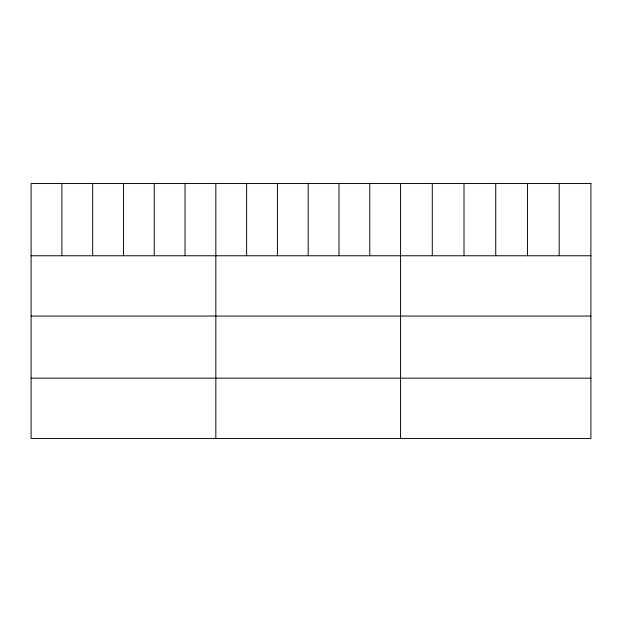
<?xml version="1.0" encoding="UTF-8"?>
<svg xmlns="http://www.w3.org/2000/svg" width="622" height="622" viewBox="0 0 622 622"><rect width="100%" height="100%" fill="white"/><g stroke="black" fill="none" stroke-linecap="round" stroke-linejoin="round"><path stroke-width="0.93" d="M31.1 255.766L590.9 255.766M31.1 316.054L590.9 316.054M31.1 378.168L590.9 378.168M559.178 183.544L559.178 255.766M527.456 183.544L527.456 255.766M495.734 183.544L495.734 255.766M464.012 183.544L464.012 255.766M432.29 183.544L432.29 255.766M400.568 183.544L400.568 438.456M369.779 183.544L369.779 255.766M338.99 183.544L338.99 255.766M308.201 183.544L308.201 255.766M277.412 183.544L277.412 255.766M246.623 183.544L246.623 255.766M215.834 183.544L215.834 438.456M185.045 183.544L185.045 255.766M154.256 183.544L154.256 255.766M123.467 183.544L123.467 255.766M92.678 183.544L92.678 255.766M61.889 183.544L61.889 255.766M590.9 183.544L31.1 183.544L31.1 438.456L590.9 438.456L590.9 183.544"/></g></svg>
